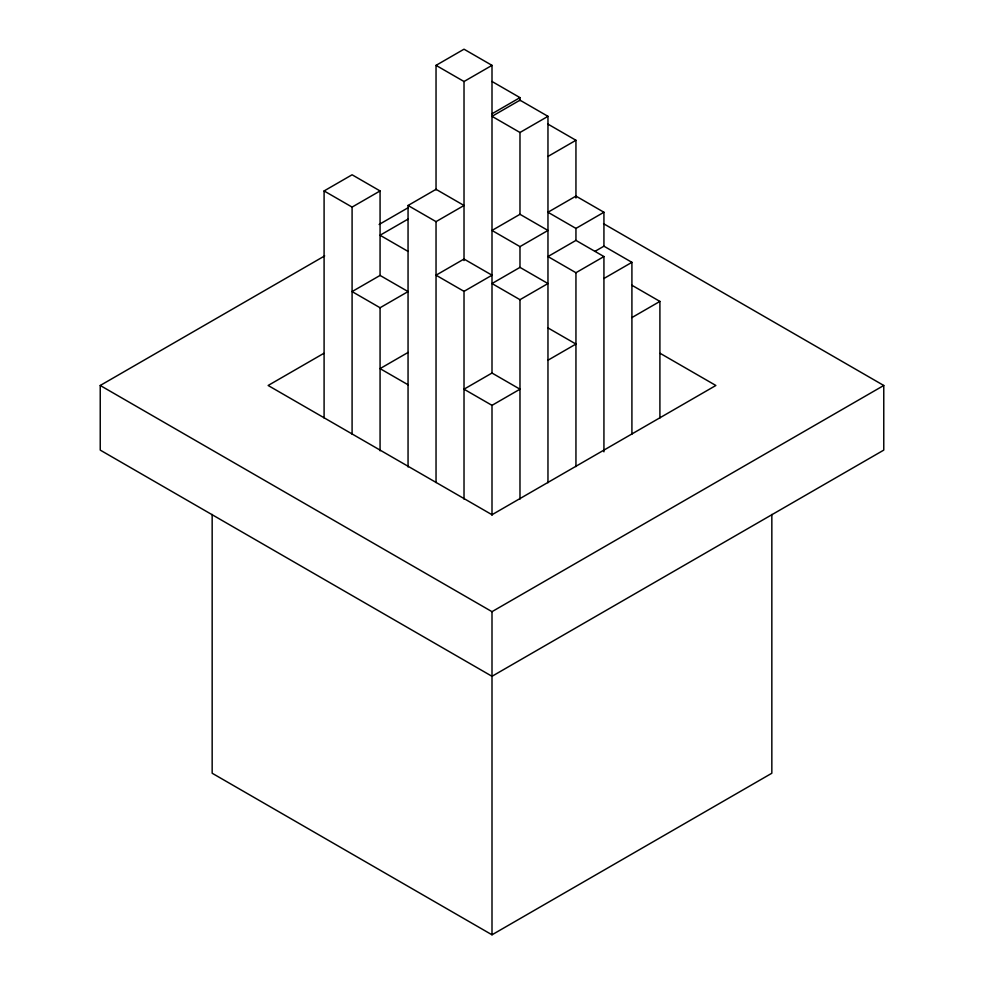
<?xml version="1.0" encoding="UTF-8"?>
<svg xmlns="http://www.w3.org/2000/svg" width="984" height="984" viewBox="0 0 984 984"><rect width="100%" height="100%" fill="white"/><g stroke="black" fill="none" stroke-linecap="round" stroke-linejoin="round"><path stroke-width="1.48" d="M436.035 189.826L436.035 65.362L464.017 49.2L492 65.362L492 373.034L464.017 389.197L492 405.346L519.982 389.197L492 373.034M436.035 65.362L464.017 81.512L492 65.362M324.093 417.991L324.093 190.945L352.087 174.783L380.07 190.945L380.07 275.434L408.053 291.584L380.07 307.746L352.087 291.584L380.07 275.434M492 113.787L519.982 97.625L519.982 100.675M324.093 190.945L352.087 207.095L380.07 190.945M547.965 116.333L519.982 100.171L492 116.333L519.982 132.483L547.965 116.333L547.965 482.726M408.053 205.484L436.035 189.322L464.017 205.484L436.035 221.634L408.053 205.484L408.053 466.969M603.561 223.7L883.767 385.482L883.767 450.106L492 676.291L100.233 450.106L100.233 385.482L324.671 255.901M379.123 224.475L408.335 207.599M408.053 219.1L380.07 235.25L408.053 251.412M547.965 156.444L575.947 140.281L575.947 198.018M519.982 214.303L492 230.453L519.982 246.615L547.965 230.453L519.982 214.303L519.982 132.483M323.773 353.367L268.128 385.482L492 514.73L715.872 385.482L660.227 353.367M464.017 291.35L492 275.2L464.017 259.038L436.035 275.2L464.017 291.35L464.017 499.097M603.93 212.249L575.947 196.099L547.965 212.249L575.947 228.411L603.93 212.249L603.93 246.185L631.913 262.334L631.913 434.153M519.982 267.377L492 283.54L519.982 299.69L547.965 283.54L519.982 267.377L519.982 246.615M603.93 256.553L575.947 240.403L547.965 256.553L575.947 272.716L603.93 256.553L603.93 451.841M408.053 352.457L380.07 368.619L408.053 384.769M595.025 251.326L603.93 246.185M603.93 278.497L631.913 262.334M547.965 360.218L575.947 344.056L547.965 327.906M631.913 317.574L659.907 301.411L659.907 417.991M100.233 385.482L492 611.667L883.767 385.482M212.163 514.435L212.163 773.239L492 934.8L771.837 773.239L771.837 514.435M492 81.475L519.982 97.625M547.965 124.119L575.947 140.281M631.913 285.262L659.907 301.411M575.947 228.411L575.947 240.403M575.947 272.716L575.947 466.576M519.982 299.69L519.982 499.097M492 405.346L492 515.247M492 611.667L492 934.8M464.017 81.512L464.017 260.551M436.035 221.634L436.035 482.541M380.07 307.746L380.07 450.807M352.087 207.095L352.087 434.178"/></g></svg>
